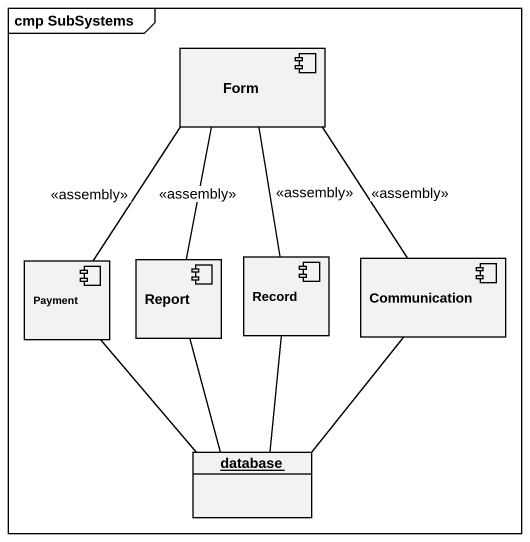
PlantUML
@startuml
mainframe cmp SubSystems
allowmixing
hide circle
hide empty members
component Form
component Report
component "Record" as Record_
component Communication
component Payment
object "database" as database_
Form -- Report : <<assembly>>
Form -- Record_ : <<assembly>>
Form -- Communication : <<assembly>>
Form -- Payment : <<assembly>>
Report -- database_
Record_ -- database_
Communication -- database_
Payment -- database_
@enduml
